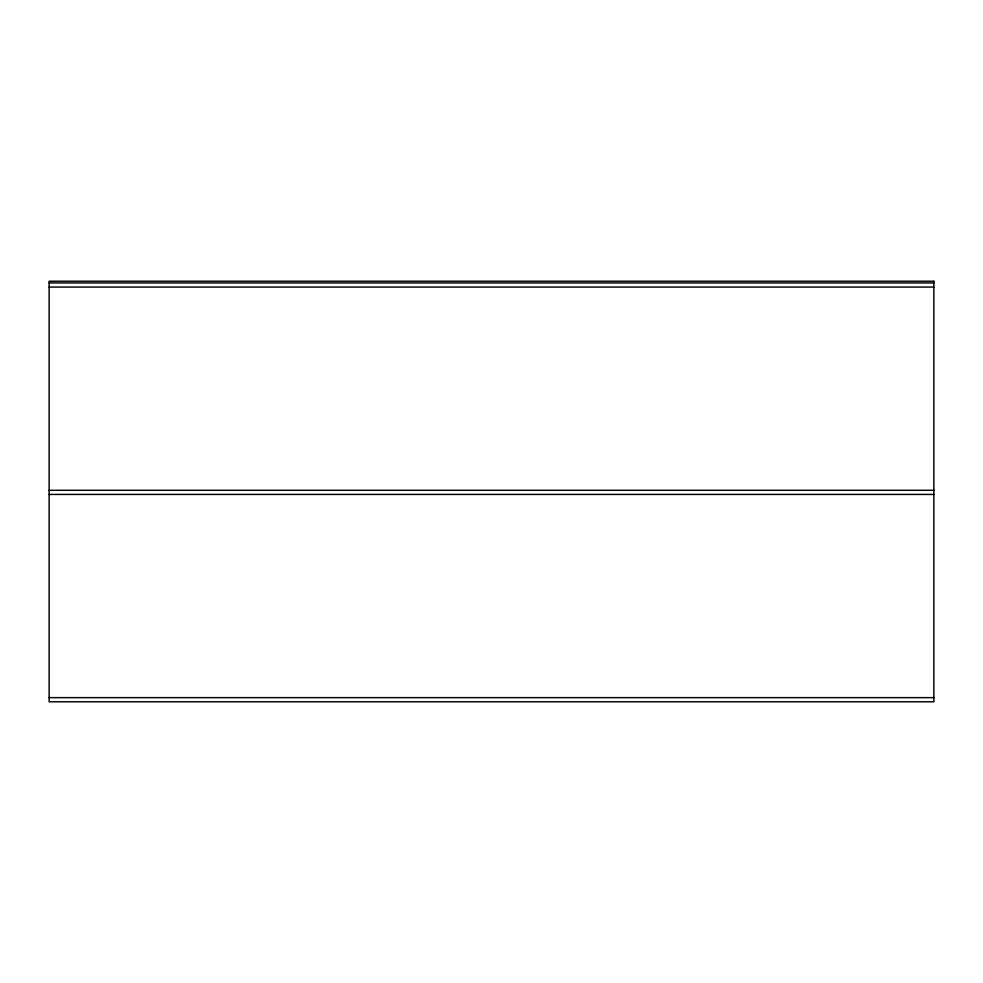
<?xml version="1.0" encoding="UTF-8"?>
<svg xmlns="http://www.w3.org/2000/svg" width="983" height="983" viewBox="0 0 983 983"><rect width="100%" height="100%" fill="white"/><g stroke="black" fill="none" stroke-linecap="round" stroke-linejoin="round"><path stroke-width="1.47" d="M49.15 282.932L933.85 282.932M49.15 287.073L933.85 287.073M49.15 490.284L933.85 490.284M49.15 494.424L933.85 494.424M49.15 697.635L933.85 697.635M933.85 281.224L49.15 281.224L49.15 701.776L933.85 701.776L933.85 281.224"/></g></svg>
